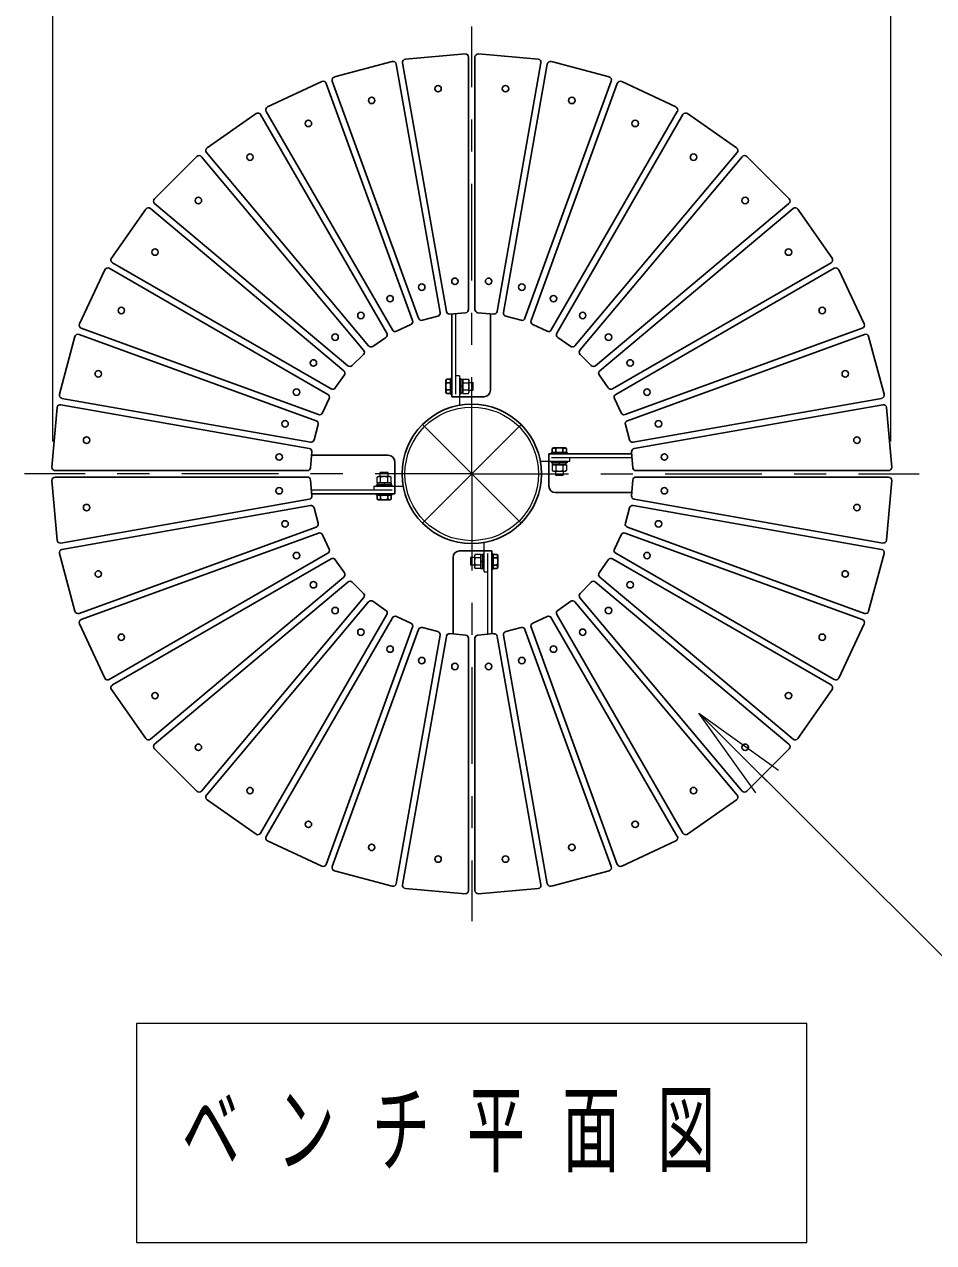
# Model space of a CAD drawing. Units: millimetres on the paper. Extents: x -385 to 0, y 0 to 267.
# Drawn here: x -238.33 to -210.11, y 79.43 to 117.24 of the extents above; entities that cross this region are included whole.
import ezdxf

# ---------------------------------------------------------------- set-up
doc = ezdxf.new("R2010")
doc.units = ezdxf.units.MM
doc.linetypes.add('USER1', pattern=[4.5, 2.5, -2])
doc.linetypes.add('USER2', pattern=[6, 3, -1, 1, -1])
doc.layers.add('LY_1', color=190, linetype='Continuous', lineweight=25)
doc.styles.add('ＭＳ ゴシック', font='')
doc.styles.get('ＭＳ ゴシック').set_extended_font_data('MS Gothic')

msp = doc.modelspace()

# ---------------------------------------------------------------- linework, layer by layer
at = {"layer": 'LY_1', "color": 7, "lineweight": 13}
for p, q in [((-237.448, 104.287), (-237.448, 123.073)), ((-211.448, 104.287), (-211.448, 123.073)), ((-225.977, 104.817), (-222.918, 101.758)), ((-222.918, 104.817), (-225.977, 101.758)), ((-217.403, 95.861), (-215.279, 93.742)), ((-217.403, 95.861), (-214.926, 94.095)), ((-215.633, 93.388), (-217.403, 95.861)), ((-234.848, 86.229), (-234.848, 79.429)), ((-214.048, 86.229), (-234.848, 86.229)), ((-214.048, 79.429), (-214.048, 86.229)), ((-234.848, 79.429), (-214.048, 79.429))]:
    msp.add_line(p, q, dxfattribs=at)
at = {"layer": 'LY_1', "color": 7, "linetype": 'USER2', "lineweight": 13}
for q in [(-224.448, 117.173), (-238.333, 103.287), (-224.448, 89.402), (-210.562, 103.287)]:
    msp.add_line((-224.448, 103.287), q, dxfattribs=at)
at = {"layer": 'LY_1', "color": 40}
for p, q in [((-228.709, 115.604), (-226.916, 116.084)), ((-226.505, 116.157), (-224.657, 116.319)), ((-224.548, 108.389), (-224.548, 116.219)), ((-224.348, 108.389), (-224.348, 116.219)), ((-224.239, 116.319), (-222.391, 116.157)), ((-221.979, 116.084), (-220.187, 115.604)), ((-225.432, 108.294), (-226.792, 116.005)), ((-225.235, 108.329), (-226.595, 116.04)), ((-223.66, 108.329), (-222.301, 116.04)), ((-223.463, 108.294), (-222.104, 116.005)), ((-230.783, 114.677), (-229.101, 115.461)), ((-226.287, 108.047), (-228.965, 115.405)), ((-226.099, 108.116), (-228.777, 115.473)), ((-222.797, 108.116), (-220.119, 115.473)), ((-222.609, 108.047), (-219.931, 115.405)), ((-219.795, 115.461), (-218.113, 114.677)), ((-232.664, 113.404), (-231.144, 114.468)), ((-227.085, 107.656), (-231, 114.436)), ((-226.912, 107.756), (-230.827, 114.536)), ((-221.983, 107.756), (-218.069, 114.536)), ((-221.81, 107.656), (-217.895, 114.436)), ((-217.751, 114.468), (-216.231, 113.404)), ((-234.296, 111.823), (-232.984, 113.136)), ((-227.804, 107.131), (-232.837, 113.129)), ((-227.651, 107.26), (-232.684, 113.258)), ((-221.245, 107.26), (-216.212, 113.258)), ((-221.092, 107.131), (-216.059, 113.129)), ((-215.912, 113.136), (-214.599, 111.823)), ((-228.292, 106.643), (-234.29, 111.676)), ((-220.604, 106.643), (-214.606, 111.676)), ((-235.629, 109.984), (-234.565, 111.504)), ((-228.42, 106.49), (-234.418, 111.523)), ((-220.475, 106.49), (-214.477, 111.523)), ((-214.331, 111.504), (-213.267, 109.984)), ((-228.916, 105.752), (-235.697, 109.666)), ((-228.816, 105.925), (-235.597, 109.84)), ((-220.079, 105.925), (-213.299, 109.84)), ((-219.979, 105.752), (-213.199, 109.666)), ((-236.622, 107.94), (-235.838, 109.622)), ((-213.058, 109.622), (-212.274, 107.94)), ((-225.979, 108.053), (-225.505, 108.18)), ((-225.128, 108.247), (-224.639, 108.29)), ((-224.257, 108.29), (-223.768, 108.247)), ((-223.391, 108.18), (-222.917, 108.053)), ((-229.208, 105.126), (-236.566, 107.804)), ((-226.783, 107.715), (-226.338, 107.922)), ((-222.557, 107.922), (-222.112, 107.715)), ((-219.688, 105.126), (-212.33, 107.804)), ((-237.245, 105.756), (-236.765, 107.548)), ((-229.276, 104.938), (-236.634, 107.616)), ((-227.517, 107.242), (-227.115, 107.524)), ((-221.781, 107.524), (-221.379, 107.242)), ((-219.619, 104.938), (-212.262, 107.616)), ((-212.131, 107.548), (-211.651, 105.756)), ((-228.157, 106.649), (-227.81, 106.996)), ((-221.086, 106.996), (-220.739, 106.649)), ((-228.684, 105.954), (-228.403, 106.356)), ((-220.493, 106.356), (-220.211, 105.954)), ((-229.455, 104.272), (-237.166, 105.631)), ((-229.083, 105.178), (-228.876, 105.623)), ((-220.02, 105.623), (-219.813, 105.178)), ((-219.441, 104.272), (-211.73, 105.631)), ((-237.479, 103.496), (-237.318, 105.344)), ((-229.49, 104.075), (-237.201, 105.434)), ((-219.406, 104.075), (-211.695, 105.434)), ((-211.578, 105.344), (-211.416, 103.496)), ((-229.341, 104.344), (-229.214, 104.818)), ((-219.682, 104.818), (-219.555, 104.344)), ((-229.45, 103.478), (-229.407, 103.967)), ((-219.488, 103.967), (-219.445, 103.478)), ((-229.55, 103.387), (-237.38, 103.387)), ((-219.346, 103.387), (-211.516, 103.387)), ((-237.318, 101.23), (-237.479, 103.078)), ((-229.55, 103.187), (-237.38, 103.187)), ((-229.407, 102.607), (-229.45, 103.096)), ((-219.445, 103.096), (-219.488, 102.607)), ((-219.346, 103.187), (-211.516, 103.187)), ((-211.416, 103.078), (-211.578, 101.23)), ((-229.49, 102.5), (-237.201, 101.14)), ((-219.406, 102.5), (-211.695, 101.14)), ((-229.455, 102.303), (-237.166, 100.943)), ((-229.214, 101.756), (-229.341, 102.23)), ((-219.555, 102.23), (-219.682, 101.756)), ((-219.441, 102.303), (-211.73, 100.943)), ((-229.276, 101.636), (-236.634, 98.958)), ((-229.208, 101.448), (-236.566, 98.77)), ((-228.876, 100.952), (-229.083, 101.396)), ((-219.813, 101.396), (-220.02, 100.952)), ((-219.688, 101.448), (-212.33, 98.77)), ((-219.619, 101.636), (-212.262, 98.958)), ((-236.765, 99.026), (-237.245, 100.819)), ((-228.916, 100.823), (-235.697, 96.908)), ((-228.816, 100.65), (-235.597, 96.735)), ((-228.403, 100.218), (-228.684, 100.62)), ((-220.211, 100.62), (-220.493, 100.218)), ((-220.079, 100.65), (-213.299, 96.735)), ((-219.979, 100.823), (-213.199, 96.908)), ((-211.651, 100.819), (-212.131, 99.026)), ((-228.42, 100.084), (-234.418, 95.051)), ((-228.292, 99.931), (-234.29, 94.898)), ((-227.81, 99.578), (-228.157, 99.925)), ((-220.739, 99.925), (-221.086, 99.578)), ((-220.604, 99.931), (-214.606, 94.898)), ((-220.475, 100.084), (-214.477, 95.051)), ((-227.804, 99.443), (-232.837, 93.445)), ((-221.092, 99.443), (-216.059, 93.445)), ((-227.651, 99.315), (-232.684, 93.317)), ((-227.115, 99.051), (-227.517, 99.332)), ((-221.379, 99.332), (-221.781, 99.051)), ((-221.245, 99.315), (-216.212, 93.317)), ((-227.085, 98.919), (-231, 92.138)), ((-226.912, 98.819), (-230.827, 92.038)), ((-226.338, 98.652), (-226.783, 98.859)), ((-222.112, 98.859), (-222.557, 98.652)), ((-221.983, 98.819), (-218.069, 92.038)), ((-221.81, 98.919), (-217.895, 92.138)), ((-235.838, 96.952), (-236.622, 98.634)), ((-226.287, 98.527), (-228.965, 91.169)), ((-226.099, 98.459), (-228.777, 91.101)), ((-225.505, 98.394), (-225.979, 98.521)), ((-224.639, 98.285), (-225.128, 98.328)), ((-223.768, 98.328), (-224.257, 98.285)), ((-222.917, 98.521), (-223.391, 98.394)), ((-222.797, 98.459), (-220.119, 91.101)), ((-222.609, 98.527), (-219.931, 91.169)), ((-212.274, 98.634), (-213.058, 96.952)), ((-225.432, 98.28), (-226.792, 90.569)), ((-225.235, 98.245), (-226.595, 90.534)), ((-224.548, 98.185), (-224.548, 90.355)), ((-224.348, 98.185), (-224.348, 90.355)), ((-223.66, 98.245), (-222.301, 90.534)), ((-223.463, 98.28), (-222.104, 90.569)), ((-234.565, 95.071), (-235.629, 96.591)), ((-213.267, 96.591), (-214.331, 95.071)), ((-232.984, 93.439), (-234.296, 94.751)), ((-214.599, 94.751), (-215.912, 93.439)), ((-231.144, 92.106), (-232.664, 93.17)), ((-216.231, 93.17), (-217.751, 92.106)), ((-229.101, 91.113), (-230.783, 91.897)), ((-218.113, 91.897), (-219.795, 91.113)), ((-226.916, 90.49), (-228.709, 90.97)), ((-220.187, 90.97), (-221.979, 90.49)), ((-224.657, 90.256), (-226.505, 90.417)), ((-222.391, 90.417), (-224.239, 90.256))]:
    msp.add_line(p, q, dxfattribs=at)
at = {"layer": 'LY_1', "color": 7}
for p, q in [((-225.068, 108.249), (-225.068, 105.68)), ((-223.868, 108.253), (-223.868, 105.88)), ((-225.108, 106.245), (-225.068, 106.245)), ((-225.108, 105.765), (-225.108, 106.245)), ((-225.068, 105.765), (-225.068, 106.245)), ((-225.235, 106.225), (-225.258, 106.185)), ((-225.258, 106.185), (-225.258, 105.825)), ((-225.108, 106.225), (-225.235, 106.225)), ((-225.108, 106.115), (-225.235, 106.115)), ((-225.108, 105.895), (-225.235, 105.895)), ((-225.235, 105.786), (-225.258, 105.825)), ((-225.108, 105.786), (-225.235, 105.786)), ((-225.068, 105.765), (-225.108, 105.765)), ((-224.068, 105.68), (-225.068, 105.68)), ((-221.949, 104.074), (-221.91, 104.097)), ((-221.949, 103.947), (-221.949, 104.074)), ((-221.55, 104.097), (-221.91, 104.097)), ((-221.84, 103.947), (-221.84, 104.074)), ((-221.62, 103.947), (-221.62, 104.074)), ((-221.51, 104.074), (-221.55, 104.097)), ((-221.51, 103.947), (-221.51, 104.074)), ((-229.414, 103.867), (-227.041, 103.867)), ((-226.841, 103.667), (-226.841, 102.667)), ((-222.055, 102.907), (-222.055, 103.907)), ((-219.486, 103.907), (-222.055, 103.907)), ((-221.97, 103.907), (-221.97, 103.947)), ((-221.97, 103.947), (-221.49, 103.947)), ((-221.97, 103.907), (-221.49, 103.907)), ((-221.49, 103.947), (-221.49, 103.907)), ((-229.409, 102.667), (-226.841, 102.667)), ((-227.406, 102.627), (-227.406, 102.667)), ((-226.926, 102.667), (-227.406, 102.667)), ((-226.926, 102.627), (-227.406, 102.627)), ((-227.385, 102.627), (-227.385, 102.5)), ((-227.385, 102.5), (-227.346, 102.477)), ((-227.346, 102.477), (-226.986, 102.477)), ((-227.276, 102.627), (-227.276, 102.5)), ((-227.056, 102.627), (-227.056, 102.5)), ((-226.946, 102.5), (-226.986, 102.477)), ((-226.946, 102.627), (-226.946, 102.5)), ((-226.926, 102.667), (-226.926, 102.627)), ((-219.482, 102.707), (-221.855, 102.707)), ((-225.028, 98.321), (-225.028, 100.694)), ((-224.828, 100.894), (-223.828, 100.894)), ((-223.828, 98.326), (-223.828, 100.894)), ((-223.828, 100.809), (-223.788, 100.809)), ((-223.828, 100.809), (-223.828, 100.329)), ((-223.788, 100.809), (-223.788, 100.329)), ((-223.788, 100.789), (-223.661, 100.789)), ((-223.788, 100.679), (-223.661, 100.679)), ((-223.661, 100.789), (-223.638, 100.749)), ((-223.638, 100.389), (-223.638, 100.749)), ((-223.788, 100.329), (-223.828, 100.329)), ((-223.788, 100.459), (-223.661, 100.459)), ((-223.788, 100.35), (-223.661, 100.35)), ((-223.661, 100.35), (-223.638, 100.389))]:
    msp.add_line(p, q, dxfattribs=at)
at = {"layer": 'LY_1', "color": 7, "linetype": 'USER1', "lineweight": 13}
for p, q in [((-224.948, 108.262), (-224.948, 105.392)), ((-224.828, 106.33), (-224.948, 106.33)), ((-224.828, 106.33), (-224.828, 105.417)), ((-224.828, 106.245), (-224.788, 106.245)), ((-224.828, 106.245), (-224.828, 105.765)), ((-224.788, 106.245), (-224.788, 105.765)), ((-224.728, 106.22), (-224.788, 106.22)), ((-224.788, 105.79), (-224.788, 106.22)), ((-224.728, 106.021), (-224.788, 106.005)), ((-224.728, 106.005), (-224.788, 105.989)), ((-224.728, 106.225), (-224.551, 106.225)), ((-224.728, 106.225), (-224.728, 105.786)), ((-224.728, 105.79), (-224.728, 106.22)), ((-224.728, 106.115), (-224.551, 106.115)), ((-224.728, 105.895), (-224.551, 105.895)), ((-224.551, 106.225), (-224.528, 106.185)), ((-224.528, 105.825), (-224.528, 106.185)), ((-224.528, 106.125), (-224.408, 106.125)), ((-224.528, 105.885), (-224.408, 105.885)), ((-224.408, 105.885), (-224.408, 106.125)), ((-224.788, 105.765), (-224.828, 105.765)), ((-224.728, 105.79), (-224.788, 105.79)), ((-224.728, 105.786), (-224.551, 105.786)), ((-224.551, 105.786), (-224.528, 105.825)), ((-219.473, 103.787), (-222.343, 103.787)), ((-221.405, 103.667), (-222.318, 103.667)), ((-221.97, 103.627), (-221.97, 103.667)), ((-221.49, 103.667), (-221.97, 103.667)), ((-221.49, 103.627), (-221.97, 103.627)), ((-221.945, 103.567), (-221.945, 103.627)), ((-221.945, 103.627), (-221.515, 103.627)), ((-221.73, 103.567), (-221.746, 103.627)), ((-221.714, 103.567), (-221.73, 103.627)), ((-221.515, 103.567), (-221.515, 103.627)), ((-221.49, 103.667), (-221.49, 103.627)), ((-221.405, 103.667), (-221.405, 103.787)), ((-227.046, 103.327), (-227.286, 103.327)), ((-227.286, 103.207), (-227.286, 103.327)), ((-227.046, 103.207), (-227.046, 103.327)), ((-221.949, 103.567), (-221.949, 103.39)), ((-221.51, 103.567), (-221.949, 103.567)), ((-221.949, 103.39), (-221.91, 103.367)), ((-221.945, 103.567), (-221.515, 103.567)), ((-221.91, 103.367), (-221.55, 103.367)), ((-221.85, 103.367), (-221.85, 103.247)), ((-221.85, 103.247), (-221.61, 103.247)), ((-221.84, 103.567), (-221.84, 103.39)), ((-221.62, 103.567), (-221.62, 103.39)), ((-221.61, 103.367), (-221.61, 103.247)), ((-221.51, 103.39), (-221.55, 103.367)), ((-221.51, 103.567), (-221.51, 103.39)), ((-227.491, 102.907), (-226.577, 102.907)), ((-227.491, 102.907), (-227.491, 102.787)), ((-227.406, 102.907), (-227.406, 102.947)), ((-227.406, 102.947), (-226.926, 102.947)), ((-227.406, 102.907), (-226.926, 102.907)), ((-227.385, 103.184), (-227.346, 103.207)), ((-227.385, 103.007), (-227.385, 103.184)), ((-227.385, 103.007), (-226.946, 103.007)), ((-227.381, 103.007), (-227.381, 102.947)), ((-226.951, 103.007), (-227.381, 103.007)), ((-226.951, 102.947), (-227.381, 102.947)), ((-226.986, 103.207), (-227.346, 103.207)), ((-227.276, 103.007), (-227.276, 103.184)), ((-227.182, 103.007), (-227.166, 102.947)), ((-227.166, 103.007), (-227.15, 102.947)), ((-227.056, 103.007), (-227.056, 103.184)), ((-226.946, 103.184), (-226.986, 103.207)), ((-226.951, 103.007), (-226.951, 102.947)), ((-226.946, 103.007), (-226.946, 103.184)), ((-226.926, 102.947), (-226.926, 102.907)), ((-229.423, 102.787), (-226.552, 102.787)), ((-224.068, 100.244), (-224.068, 101.158)), ((-223.948, 98.312), (-223.948, 101.183)), ((-224.488, 100.689), (-224.488, 100.449)), ((-224.368, 100.689), (-224.488, 100.689)), ((-224.345, 100.789), (-224.368, 100.749)), ((-224.368, 100.749), (-224.368, 100.389)), ((-224.168, 100.789), (-224.345, 100.789)), ((-224.168, 100.679), (-224.345, 100.679)), ((-224.168, 100.35), (-224.168, 100.789)), ((-224.168, 100.784), (-224.108, 100.784)), ((-224.168, 100.784), (-224.168, 100.354)), ((-224.168, 100.569), (-224.108, 100.585)), ((-224.108, 100.809), (-224.068, 100.809)), ((-224.108, 100.329), (-224.108, 100.809)), ((-224.108, 100.784), (-224.108, 100.354)), ((-224.068, 100.329), (-224.068, 100.809)), ((-224.368, 100.449), (-224.488, 100.449)), ((-224.345, 100.35), (-224.368, 100.389)), ((-224.168, 100.459), (-224.345, 100.459)), ((-224.168, 100.35), (-224.345, 100.35)), ((-224.168, 100.553), (-224.108, 100.569)), ((-224.168, 100.354), (-224.108, 100.354)), ((-224.068, 100.329), (-224.108, 100.329)), ((-224.068, 100.244), (-223.948, 100.244))]:
    msp.add_line(p, q, dxfattribs=at)
at = {"layer": 'LY_1', "color": 7, "lineweight": 13}
msp.add_lwpolyline([(-217.403, 95.861), (-209.564, 88.037), (-176.285, 88.037)], dxfattribs=at)
at = {"layer": 'LY_1', "color": 40}
for centre in [(-225.494, 115.241), (-223.402, 115.241), (-227.554, 114.878), (-221.342, 114.878), (-229.519, 114.163), (-219.376, 114.163), (-231.331, 113.117), (-217.565, 113.117), (-232.933, 111.772), (-215.963, 111.772), (-234.278, 110.17), (-214.618, 110.17), (-224.971, 109.264), (-223.925, 109.264), (-226.001, 109.083), (-222.895, 109.083), (-226.984, 108.725), (-221.912, 108.725), (-235.324, 108.359), (-227.889, 108.202), (-221.006, 108.202), (-213.572, 108.359), (-228.69, 107.53), (-220.205, 107.53), (-229.363, 106.729), (-219.533, 106.729), (-236.039, 106.393), (-212.857, 106.393), (-229.886, 105.823), (-219.01, 105.823), (-230.243, 104.84), (-218.652, 104.84), (-236.402, 104.333), (-212.494, 104.333), (-230.425, 103.81), (-218.471, 103.81), (-230.425, 102.764), (-218.471, 102.764), (-236.402, 102.241), (-212.494, 102.241), (-230.243, 101.734), (-218.652, 101.734), (-229.886, 100.751), (-219.01, 100.751), (-236.039, 100.181), (-212.857, 100.181), (-229.363, 99.846), (-219.533, 99.846), (-228.69, 99.045), (-220.205, 99.045), (-235.324, 98.216), (-227.889, 98.372), (-221.006, 98.372), (-213.572, 98.216), (-226.984, 97.849), (-221.912, 97.849), (-226.001, 97.492), (-222.895, 97.492), (-224.971, 97.31), (-223.925, 97.31), (-234.278, 96.404), (-214.618, 96.404), (-232.933, 94.802), (-215.963, 94.802), (-231.331, 93.457), (-217.565, 93.457), (-229.519, 92.411), (-219.376, 92.411), (-227.554, 91.696), (-221.342, 91.696), (-225.494, 91.333), (-223.402, 91.333)]:
    msp.add_circle(centre, 0.1, dxfattribs=at)
at = {"layer": 'LY_1', "color": 7}
msp.add_circle((-224.448, 103.287), 2.163, dxfattribs=at)
at = {"layer": 'LY_1', "color": 7, "lineweight": 13}
msp.add_circle((-224.448, 103.287), 2.073, dxfattribs=at)
at = {"layer": 'LY_1', "color": 40}
for centre, start, end in [((-226.89, 115.988), 10, 105), ((-226.496, 116.057), 95, 190), ((-224.648, 116.219), 0, 95), ((-224.248, 116.219), 85, 180), ((-222.399, 116.057), 350, 85), ((-222.005, 115.988), 75, 170), ((-229.059, 115.371), 20, 115), ((-228.683, 115.507), 105, 200), ((-220.213, 115.507), 340, 75), ((-219.837, 115.371), 65, 160), ((-230.741, 114.586), 115, 210), ((-218.155, 114.586), 330, 65), ((-231.087, 114.386), 30, 125), ((-217.809, 114.386), 55, 150), ((-232.913, 113.065), 40, 135), ((-232.607, 113.322), 125, 220), ((-216.289, 113.322), 320, 55), ((-215.982, 113.065), 45, 140), ((-234.483, 111.446), 50, 145), ((-234.226, 111.753), 135, 230), ((-214.67, 111.753), 310, 45), ((-214.413, 111.446), 35, 130), ((-235.747, 109.58), 60, 155), ((-235.547, 109.926), 145, 240), ((-213.349, 109.926), 300, 35), ((-213.149, 109.58), 25, 120), ((-225.531, 108.277), 285, 10), ((-225.137, 108.346), 190, 275), ((-224.648, 108.389), 275, 0), ((-224.248, 108.389), 180, 265), ((-223.759, 108.346), 265, 350), ((-223.365, 108.277), 170, 255), ((-236.531, 107.898), 155, 250), ((-226.826, 107.806), 210, 295), ((-226.381, 108.013), 295, 20), ((-226.005, 108.15), 200, 285), ((-222.891, 108.15), 255, 340), ((-222.515, 108.013), 160, 245), ((-222.07, 107.806), 245, 330), ((-212.364, 107.898), 290, 25), ((-236.668, 107.522), 70, 165), ((-227.172, 107.606), 305, 30), ((-221.724, 107.606), 150, 235), ((-212.228, 107.522), 15, 110), ((-227.881, 107.067), 315, 40), ((-227.574, 107.324), 220, 305), ((-221.322, 107.324), 235, 320), ((-221.015, 107.067), 140, 225), ((-228.228, 106.72), 230, 315), ((-220.668, 106.72), 225, 310), ((-228.485, 106.413), 325, 50), ((-220.411, 106.413), 130, 215), ((-228.766, 106.011), 240, 325), ((-220.129, 106.011), 215, 300), ((-237.148, 105.73), 165, 260), ((-228.966, 105.665), 335, 60), ((-219.929, 105.665), 120, 205), ((-211.747, 105.73), 280, 15), ((-237.218, 105.336), 80, 175), ((-229.174, 105.22), 250, 335), ((-219.722, 105.22), 205, 290), ((-211.678, 105.336), 5, 100), ((-229.311, 104.844), 345, 70), ((-219.585, 104.844), 110, 195), ((-229.507, 103.976), 355, 80), ((-229.438, 104.37), 260, 345), ((-219.458, 104.37), 195, 280), ((-219.389, 103.976), 100, 185), ((-237.38, 103.487), 175, 270), ((-229.55, 103.487), 270, 355), ((-219.346, 103.487), 185, 270), ((-211.516, 103.487), 270, 5), ((-237.38, 103.087), 90, 185), ((-229.55, 103.087), 5, 90), ((-219.346, 103.087), 90, 175), ((-211.516, 103.087), 355, 90), ((-229.507, 102.598), 280, 5), ((-219.389, 102.598), 175, 260), ((-229.438, 102.204), 15, 100), ((-219.458, 102.204), 80, 165), ((-229.311, 101.73), 290, 15), ((-219.585, 101.73), 165, 250), ((-229.174, 101.354), 25, 110), ((-219.722, 101.354), 70, 155), ((-237.218, 101.239), 185, 280), ((-228.966, 100.909), 300, 25), ((-219.929, 100.909), 155, 240), ((-211.678, 101.239), 260, 355), ((-237.148, 100.845), 100, 195), ((-228.766, 100.563), 35, 120), ((-220.129, 100.563), 60, 145), ((-211.747, 100.845), 345, 80), ((-228.485, 100.161), 310, 35), ((-220.411, 100.161), 145, 230), ((-228.228, 99.854), 45, 130), ((-220.668, 99.854), 50, 135), ((-227.881, 99.507), 320, 45), ((-221.015, 99.507), 135, 220), ((-227.574, 99.25), 55, 140), ((-221.322, 99.25), 40, 125), ((-236.668, 99.052), 195, 290), ((-236.531, 98.676), 110, 205), ((-227.172, 98.969), 330, 55), ((-226.826, 98.769), 65, 150), ((-222.07, 98.769), 30, 115), ((-221.724, 98.969), 125, 210), ((-212.364, 98.676), 335, 70), ((-212.228, 99.052), 250, 345), ((-226.381, 98.561), 340, 65), ((-226.005, 98.424), 75, 160), ((-225.531, 98.297), 350, 75), ((-225.137, 98.228), 85, 170), ((-223.759, 98.228), 10, 95), ((-223.365, 98.297), 105, 190), ((-222.891, 98.424), 20, 105), ((-222.515, 98.561), 115, 200), ((-224.648, 98.185), 0, 85), ((-224.248, 98.185), 95, 180), ((-235.747, 96.994), 205, 300), ((-213.149, 96.994), 240, 335), ((-235.547, 96.648), 120, 215), ((-213.349, 96.648), 325, 60), ((-234.483, 95.128), 215, 310), ((-214.413, 95.128), 230, 325), ((-234.226, 94.822), 130, 225), ((-214.67, 94.822), 315, 50), ((-232.913, 93.509), 225, 320), ((-215.982, 93.509), 220, 315), ((-232.607, 93.252), 140, 235), ((-216.289, 93.252), 305, 40), ((-231.087, 92.188), 235, 330), ((-230.741, 91.988), 150, 245), ((-218.155, 91.988), 295, 30), ((-217.809, 92.188), 210, 305), ((-229.059, 91.204), 245, 340), ((-219.837, 91.204), 200, 295), ((-228.683, 91.067), 160, 255), ((-220.213, 91.067), 285, 20), ((-226.89, 90.587), 255, 350), ((-226.496, 90.517), 170, 265), ((-222.399, 90.517), 275, 10), ((-222.005, 90.587), 190, 285), ((-224.648, 90.355), 265, 0), ((-224.248, 90.355), 180, 275)]:
    msp.add_arc(centre, 0.1, start, end, dxfattribs=at)
at = {"layer": 'LY_1', "color": 7}
for centre, radius, start, end in [((-224.982, 106.005), 0.276, 156.5735, 203.4265), ((-225.14, 106.17), 0.11, 150, 210), ((-225.14, 105.841), 0.11, 150, 210), ((-224.068, 105.88), 0.2, 270, 0), ((-221.894, 103.979), 0.11, 60, 120), ((-221.73, 103.821), 0.276, 66.5735, 113.4265), ((-221.565, 103.979), 0.11, 60, 120), ((-227.041, 103.667), 0.2, 0, 90), ((-221.855, 102.907), 0.2, 180, 270), ((-227.33, 102.595), 0.11, 240, 300), ((-227.166, 102.753), 0.276, 246.5735, 293.4265), ((-227.001, 102.595), 0.11, 240, 300), ((-224.828, 100.694), 0.2, 90, 180), ((-223.756, 100.734), 0.11, 330, 30), ((-223.914, 100.569), 0.276, 336.5735, 23.4265), ((-223.756, 100.405), 0.11, 330, 30)]:
    msp.add_arc(centre, radius, start, end, dxfattribs=at)
at = {"layer": 'LY_1', "color": 7, "linetype": 'USER1', "lineweight": 13}
for centre, radius, start, end in [((-224.631, 106.17), 0.0971, 325.6159, 34.3841), ((-224.897, 106.005), 0.363, 342.4121, 17.5879), ((-224.631, 105.841), 0.0971, 325.6159, 34.3841), ((-221.894, 103.47), 0.0971, 235.6159, 304.3841), ((-221.73, 103.736), 0.363, 252.4121, 287.5879), ((-221.565, 103.47), 0.0971, 235.6159, 304.3841), ((-227.33, 103.104), 0.0971, 55.6159, 124.3841), ((-227.166, 102.838), 0.363, 72.4121, 107.5879), ((-227.001, 103.104), 0.0971, 55.6159, 124.3841), ((-224.265, 100.734), 0.0971, 145.6159, 214.3841), ((-223.999, 100.569), 0.363, 162.4121, 197.5879), ((-224.265, 100.405), 0.0971, 145.6159, 214.3841)]:
    msp.add_arc(centre, radius, start, end, dxfattribs=at)

# ---------------------------------------------------------------- texts
at = {"layer": 'LY_1', "color": 7, "insert": (-233.448, 82.829), "char_height": 2.199, "attachment_point": 4, "style": 'ＭＳ ゴシック'}
msp.add_mtext('\\T1.64;\\W0.6;ベンチ平面図', dxfattribs=at)

doc.saveas('drawing.dxf')
